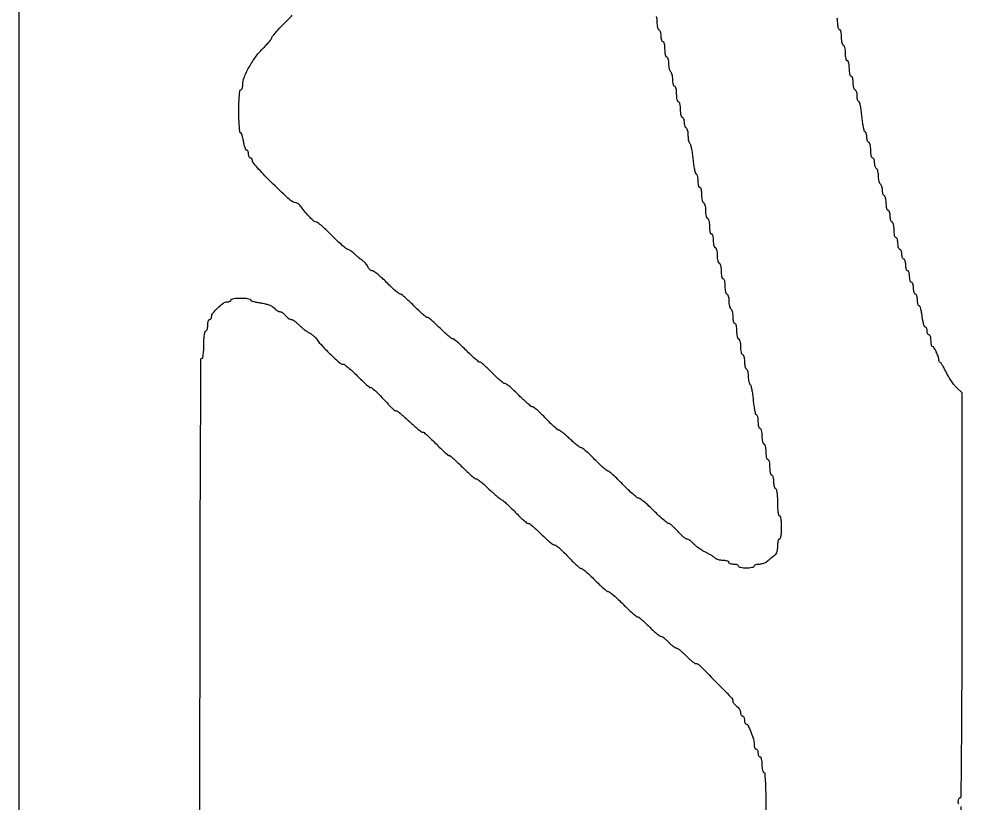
# Model space of a CAD drawing. Extents: x 70 to 555, y 277 to 2159.
# Drawn here: x 69.9 to 555, y 1218.2 to 1621.6 of the extents above; entities that cross this region are included whole.
import ezdxf

# ---------------------------------------------------------------- set-up
doc = ezdxf.new("R2010")
doc.units = 0

msp = doc.modelspace()

# ---------------------------------------------------------------- linework, layer by layer
for points in [[(69.871824, 2096.252673, 0.000001), (69.869436, 1218.5, 0.000001), (69.871824, 340.747327, 0.291392)], [(397.70625, 1622.825, -0.037669), (397.92761, 1621.532944, -0.023598), (398, 1620, 0.023598), (398.07239, 1618.467056, 0.037669), (398.29375, 1617.175, 0.04382), (398.612873, 1616.251055, 0.295869), (399, 1616, -0.254951), (399.384262, 1615.790443, -0.06271), (399.70625, 1615.11875, -0.048861), (399.927234, 1614.149251, -0.031626), (400, 1613, 0.031626), (400.072766, 1611.850749, 0.048861), (400.29375, 1610.88125, 0.06271), (400.615738, 1610.209557, 0.254951), (401, 1610, -0.295869), (401.387127, 1609.748945, -0.04382), (401.70625, 1608.825, -0.037669), (401.92761, 1607.532944, -0.023598), (402, 1606, 0.023598), (402.07239, 1604.467056, 0.037669), (402.29375, 1603.175, 0.04382), (402.612873, 1602.251055, 0.295869), (403, 1602, -0.275259), (403.385522, 1601.770364, -0.053437), (403.70625, 1600.989211, -0.043243), (403.927436, 1599.877484, -0.027497), (404, 1598.559017, 0.026918), (404.073414, 1597.196361, 0.033489), (404.29375, 1595.947275, 0.035556), (404.613307, 1594.95866, 0.159713), (405, 1594.5, -0.159713), (405.386693, 1594.04134, -0.035556), (405.70625, 1593.052725, -0.033489), (405.926586, 1591.803639, -0.026918), (406, 1590.440983, 0.027497), (406.072564, 1589.122516, 0.043243), (406.29375, 1588.010789, 0.053437), (406.614478, 1587.229636, 0.275259), (407, 1587, -0.295869), (407.387127, 1586.748945, -0.04382), (407.70625, 1585.825, -0.037669), (407.92761, 1584.532944, -0.023598), (408, 1583, 0.023598), (408.07239, 1581.467056, 0.037669), (408.29375, 1580.175, 0.04382), (408.612873, 1579.251055, 0.295869), (409, 1579, -0.295869), (409.387127, 1578.748945, -0.04382), (409.70625, 1577.825, -0.037669), (409.92761, 1576.532944, -0.023598), (410, 1575, 0.023598), (410.07239, 1573.467056, 0.037669), (410.29375, 1572.175, 0.04382), (410.612873, 1571.251055, 0.295869), (411, 1571, -0.222681), (411.382793, 1570.820624, -0.076538), (411.70625, 1570.282961, -0.058208), (411.92683, 1569.49372, -0.039081), (412, 1568.559017, 0.037634), (412.073842, 1567.57934, 0.041396), (412.29375, 1566.653525, 0.045439), (412.615492, 1565.906663, 0.130646), (413, 1565.5, -0.158284), (413.38656, 1565.044084, -0.036095), (413.70625, 1564.070061, -0.033884), (413.926564, 1562.840047, -0.02738), (414, 1561.5, 0.025097), (414.067117, 1560.16371, 0.031878), (414.268871, 1558.945315, 0.033322), (414.560844, 1557.982566, 0.165524), (414.915305, 1557.552344, -0.196323), (415.306774, 1557.014879, -0.01093), (415.768006, 1554.951661, -0.015526), (416.197288, 1552.405427, -0.010635), (416.532793, 1549.493327, 0.010951), (416.86559, 1546.620657, 0.017795), (417.287947, 1544.201165, 0.012007), (417.740026, 1542.291248, 0.34095), (418.117488, 1542, -0.294753), (418.459047, 1541.779491, -0.044343), (418.740762, 1540.971875, -0.037969), (418.936108, 1539.841314, -0.023804), (419, 1538.5, 0.027026), (419.072542, 1537.158889, 0.042582), (419.29375, 1536.028125, 0.052312), (419.614308, 1535.232098, 0.277684), (420, 1535, -0.295869), (420.387127, 1534.748945, -0.04382), (420.70625, 1533.825, -0.037669), (420.92761, 1532.532944, -0.023598), (421, 1531, 0.023598), (421.07239, 1529.467056, 0.037669), (421.29375, 1528.175, 0.04382), (421.612873, 1527.251055, 0.295869), (422, 1527, -0.295869), (422.387127, 1526.748945, -0.04382), (422.70625, 1525.825, -0.037669), (422.92761, 1524.532944, -0.023598), (423, 1523, 0.023598), (423.07239, 1521.467056, 0.037669), (423.29375, 1520.175, 0.04382), (423.612873, 1519.251055, 0.295869), (424, 1519, -0.295869), (424.387127, 1518.748945, -0.04382), (424.70625, 1517.825, -0.037669), (424.92761, 1516.532944, -0.023598), (425, 1515, 0.023598), (425.07239, 1513.467056, 0.037669), (425.29375, 1512.175, 0.04382), (425.612873, 1511.251055, 0.295869), (426, 1511, -0.277684), (426.385692, 1510.767902, -0.052312), (426.70625, 1509.971875, -0.042582), (426.927458, 1508.841111, -0.027026), (427, 1507.5, 0.027026), (427.072542, 1506.158889, 0.042582), (427.29375, 1505.028125, 0.052312), (427.614308, 1504.232098, 0.277684), (428, 1504, -0.295869), (428.387127, 1503.748945, -0.04382), (428.70625, 1502.825, -0.037669), (428.92761, 1501.532944, -0.023598), (429, 1500, 0.023598), (429.07239, 1498.467056, 0.037669), (429.29375, 1497.175, 0.04382), (429.612873, 1496.251055, 0.295869), (430, 1496, -0.295869), (430.387127, 1495.748945, -0.04382), (430.70625, 1494.825, -0.037669), (430.92761, 1493.532944, -0.023598), (431, 1492, 0.023598), (431.07239, 1490.467056, 0.037669), (431.29375, 1489.175, 0.04382), (431.612873, 1488.251055, 0.295869), (432, 1488, -0.295869), (432.387127, 1487.748945, -0.04382), (432.70625, 1486.825, -0.037669), (432.92761, 1485.532944, -0.023598), (433, 1484, 0.023598), (433.07239, 1482.467056, 0.037669), (433.29375, 1481.175, 0.04382), (433.612873, 1480.251055, 0.295869), (434, 1480, -0.275259), (434.385522, 1479.770364, -0.053437), (434.70625, 1478.989211, -0.043243), (434.927436, 1477.877484, -0.027497), (435, 1476.559017, 0.026918), (435.073414, 1475.196361, 0.033489), (435.29375, 1473.947275, 0.035556), (435.613307, 1472.95866, 0.159713), (436, 1472.5, -0.159713), (436.386693, 1472.04134, -0.035556), (436.70625, 1471.052725, -0.033489), (436.926586, 1469.803639, -0.026918), (437, 1468.440983, 0.027497), (437.072564, 1467.122516, 0.043243), (437.29375, 1466.010789, 0.053437), (437.614478, 1465.229636, 0.275259), (438, 1465, -0.295869), (438.387127, 1464.748945, -0.04382), (438.70625, 1463.825, -0.037669), (438.92761, 1462.532944, -0.023598), (439, 1461, 0.023598), (439.07239, 1459.467056, 0.037669), (439.29375, 1458.175, 0.04382), (439.612873, 1457.251055, 0.295869), (440, 1457, -0.295869), (440.387127, 1456.748945, -0.04382), (440.70625, 1455.825, -0.037669), (440.92761, 1454.532944, -0.023598), (441, 1453, 0.023598), (441.07239, 1451.467056, 0.037669), (441.29375, 1450.175, 0.04382), (441.612873, 1449.251055, 0.295869), (442, 1449, -0.275259), (442.385522, 1448.770364, -0.053437), (442.70625, 1447.989211, -0.043243), (442.927436, 1446.877484, -0.027497), (443, 1445.559017, 0.026918), (443.073414, 1444.196361, 0.033489), (443.29375, 1442.947275, 0.035556), (443.613307, 1441.95866, 0.159713), (444, 1441.5, -0.158284), (444.38656, 1441.044084, -0.036095), (444.70625, 1440.070061, -0.033884), (444.926564, 1438.840047, -0.02738), (445, 1437.5, 0.025097), (445.067117, 1436.16371, 0.031878), (445.268871, 1434.945315, 0.033322), (445.560844, 1433.982566, 0.165524), (445.915305, 1433.552344, -0.196323), (446.306774, 1433.014879, -0.01093), (446.768006, 1430.951661, -0.015526), (447.197288, 1428.405427, -0.010635), (447.532793, 1425.493327, 0.010951), (447.86559, 1422.620657, 0.017795), (448.287947, 1420.201165, 0.012007), (448.740026, 1418.291248, 0.34095), (449.117488, 1418, -0.294753), (449.459047, 1417.779491, -0.044343), (449.740762, 1416.971875, -0.037969), (449.936108, 1415.841314, -0.023804), (450, 1414.5, 0.027026), (450.072542, 1413.158889, 0.042582), (450.29375, 1412.028125, 0.052312), (450.614308, 1411.232098, 0.277684), (451, 1411, -0.295869), (451.387127, 1410.748945, -0.04382), (451.70625, 1409.825, -0.037669), (451.92761, 1408.532944, -0.023598), (452, 1407, 0.023598), (452.07239, 1405.467056, 0.037669), (452.29375, 1404.175, 0.04382), (452.612873, 1403.251055, 0.295869), (453, 1403, -0.295869), (453.387127, 1402.748945, -0.04382), (453.70625, 1401.825, -0.037669), (453.92761, 1400.532944, -0.023598), (454, 1399, 0.023598), (454.07239, 1397.467056, 0.037669), (454.29375, 1396.175, 0.04382), (454.612873, 1395.251055, 0.295869), (455, 1395, -0.295869), (455.387127, 1394.748945, -0.04382), (455.70625, 1393.825, -0.037669), (455.92761, 1392.532944, -0.023598), (456, 1391, 0.023598), (456.07239, 1389.467056, 0.037669), (456.29375, 1388.175, 0.04382), (456.612873, 1387.251055, 0.295869), (457, 1387, -0.277684), (457.385692, 1386.767902, -0.052312), (457.70625, 1385.971875, -0.042582), (457.927458, 1384.841111, -0.027026), (458, 1383.5, 0.027026), (458.072542, 1382.158889, 0.042582), (458.29375, 1381.028125, 0.052312), (458.614308, 1380.232098, 0.277684), (459, 1380, -0.350432), (459.405433, 1379.676067, -0.020168), (459.714286, 1378, -0.022889), (459.930567, 1375.756986, -0.01259), (460, 1373, 0.01259), (460.069433, 1370.243014, 0.022889), (460.285714, 1368, 0.020168), (460.594567, 1366.323933, 0.350432), (461, 1366, -0.339565), (461.395008, 1365.696775, -0.024068), (461.708333, 1364.25, -0.025878), (461.928566, 1362.316313, -0.015416), (462, 1360, -0.015416), (461.928566, 1357.683687, -0.025878), (461.708333, 1355.75, -0.024068), (461.395008, 1354.303225, -0.339565), (461, 1354, 0.28833), (460.613502, 1353.756913, 0.047349), (460.29375, 1352.889848, 0.039698), (460.07245, 1351.669009, 0.024997), (460, 1350.220759, -0.032131), (459.881662, 1348.381151, -0.064018), (459.512301, 1346.971944, -0.076623), (458.856381, 1345.870593, -0.068793), (457.877471, 1344.970759, 0.009243), (456.969237, 1344.316244, 0.006966), (455.994784, 1343.564848, 0.007048), (455.098369, 1342.832666, 0.016123), (454.448899, 1342.25, -0.076216), (453.764604, 1341.770368, -0.036853), (452.77115, 1341.367188, -0.035455), (451.651781, 1341.092103, -0.042549), (450.571429, 1341, 0.037042), (449.586657, 1340.926944, 0.055756), (448.755357, 1340.70625, 0.073141), (448.186926, 1340.383113, 0.230944), (448, 1340, -0.295869), (447.748945, 1339.612873, -0.04382), (446.825, 1339.29375, -0.037669), (445.532944, 1339.07239, -0.023598), (444, 1339, -0.023598), (442.467056, 1339.07239, -0.037669), (441.175, 1339.29375, -0.04382), (440.251055, 1339.612873, -0.295869), (440, 1340, 0.226478), (439.817169, 1340.382936, 0.074992), (439.265625, 1340.70625, 0.057076), (438.457356, 1340.926884, 0.038131), (437.5, 1341, -0.038131), (436.542644, 1341.073116, -0.057076), (435.734375, 1341.29375, -0.074992), (435.182831, 1341.617064, -0.226478), (435, 1342, 0.251265), (434.793991, 1342.384063, 0.064357), (434.139732, 1342.70625, 0.049899), (433.193269, 1342.927193, 0.032416), (432.071429, 1343, -0.03893), (430.853249, 1343.094991, -0.034666), (429.614955, 1343.378332, -0.036341), (428.535095, 1343.793322, -0.083447), (427.821429, 1344.28794, 0.043689), (427.081195, 1344.892984, 0.013105), (425.855639, 1345.68149, 0.013029), (424.427625, 1346.49807, 0.013776), (422.985, 1347.223343, -0.027279), (421.463463, 1348.040462, -0.017671), (419.794796, 1349.140213, -0.017773), (418.236383, 1350.333799, -0.031877), (417.060686, 1351.435402, 0.022908), (416.049853, 1352.417143, 0.026984), (415.005057, 1353.246649, 0.027457), (414.063151, 1353.840043, 0.127505), (413.44609, 1354, -0.158423), (412.787317, 1354.214103, -0.018861), (411.564902, 1355.175, -0.021004), (410.165399, 1356.46811, -0.015795), (408.73457, 1358, 0.014857), (407.309028, 1359.531983, 0.020024), (405.925563, 1360.825, 0.017484), (404.72133, 1361.792084, 0.161802), (404.095647, 1362, -0.170584), (403.401766, 1362.243825, -0.007398), (401.386314, 1363.909375, -0.011876), (399.035695, 1366.009488, -0.008119), (396.462963, 1368.5, 0.009432), (393.876957, 1370.99024, 0.013508), (391.485346, 1373.090625, 0.00933), (389.436081, 1374.730845, 0.165569), (388.645543, 1375, -0.171445), (387.853157, 1375.279929, -0.008753), (385.729974, 1377.05625, -0.01313), (383.255085, 1379.318066, -0.009072), (380.570194, 1382, 0.006634), (377.910813, 1384.682483, 0.009974), (375.514961, 1386.94375, 0.005276), (373.451812, 1388.775317, 0.180796), (372.850752, 1389, -0.174931), (372.258013, 1389.213923, -0.006644), (370.44172, 1390.7625, -0.011246), (368.326363, 1392.700942, -0.00761), (366, 1395, 0.008377), (363.666637, 1397.298909, 0.012231), (361.529606, 1399.2375, 0.007749), (359.696609, 1400.771379, 0.17199), (359.051633, 1401, -0.155164), (358.422553, 1401.200037, -0.010763), (356.909413, 1402.320233, -0.014487), (355.141509, 1403.77273, -0.010353), (353.246253, 1405.494411, 0.009001), (351.360622, 1407.216677, 0.012862), (349.622325, 1408.670231, 0.008775), (348.135416, 1409.807996, 0.158703), (347.574428, 1409.994411, -0.177454), (347.004953, 1410.207003, -0.006446), (345.238426, 1411.760858, -0.011102), (343.183449, 1413.700492, -0.007484), (340.92182, 1416, 0.009362), (338.643877, 1418.298763, 0.013508), (336.538474, 1420.2375, 0.009172), (334.731588, 1421.755874, 0.171788), (334.042012, 1422, -0.169173), (333.347995, 1422.241736, -0.008832), (331.497903, 1423.7625, -0.01315), (329.340091, 1425.70123, -0.009112), (327, 1428, 0.009864), (324.652998, 1430.298631, 0.014067), (322.473894, 1432.2375, 0.009957), (320.605263, 1433.745751, 0.1663), (319.861977, 1434, -0.164087), (319.13058, 1434.246666, -0.011497), (317.415168, 1435.615625, -0.015315), (315.417632, 1437.393073, -0.010893), (313.286024, 1439.5, 0.009041), (311.169835, 1441.607235, 0.013085), (309.219736, 1443.384375, 0.00871), (307.546944, 1444.780353, 0.171147), (306.924047, 1445, -0.172722), (306.291976, 1445.22506, -0.007471), (304.46325, 1446.7625, -0.011988), (302.331618, 1448.701054, -0.008186), (300, 1451, 0.008518), (297.665345, 1453.298882, 0.012409), (295.52432, 1455.2375, 0.007955), (293.688118, 1456.768786, 0.171448), (293.033641, 1457, -0.166772), (292.384134, 1457.222837, -0.008861), (290.6573, 1458.615625, -0.013123), (288.641974, 1460.392819, -0.009116), (286.456522, 1462.5, 0.008751), (284.274195, 1464.607244, 0.012671), (282.268515, 1466.384375, 0.008321), (280.549744, 1467.78303, 0.168166), (279.922881, 1468, -0.172757), (279.29143, 1468.224887, -0.007458), (277.462908, 1469.7625, -0.011976), (275.331534, 1471.701052, -0.008177), (273, 1474, 0.008782), (270.662929, 1476.298832, 0.012741), (268.514438, 1478.2375, 0.008343), (266.672141, 1479.764032, 0.170435), (266, 1480, -0.170435), (265.327859, 1480.235968, -0.008343), (263.485562, 1481.7625, -0.012741), (261.337071, 1483.701168, -0.008782), (259, 1486, 0.011733), (256.635727, 1488.298299, 0.016246), (254.403626, 1490.2375, 0.012773), (252.484846, 1491.718273, 0.159255), (251.622768, 1492, -0.107506), (251.011784, 1492.132904, -0.071439), (250.406223, 1492.521917, -0.066923), (249.897755, 1493.097576, -0.070748), (249.570861, 1493.776738, 0.065421), (249.202549, 1494.563184, 0.031399), (248.543551, 1495.464329, 0.030473), (247.726682, 1496.332223, 0.038052), (246.865518, 1497.026738, -0.01559), (245.879845, 1497.751145, -0.007715), (244.672635, 1498.728167, -0.007649), (243.450596, 1499.780939, -0.011099), (242.407499, 1500.75, 0.021619), (241.440357, 1501.611318, 0.025293), (240.450125, 1502.339062, 0.025466), (239.564306, 1502.860804, 0.120926), (238.997181, 1503, -0.175175), (238.320139, 1503.244712, -0.006335), (236.196846, 1505.05625, -0.010949), (233.724603, 1507.317721, -0.007386), (231, 1510, 0.007744), (228.271577, 1512.682197, 0.011414), (225.787486, 1514.94375, 0.006842), (223.655436, 1516.746959, 0.173806), (222.949483, 1517, -0.180395), (221.788847, 1517.432831, -0.017389), (219.546064, 1519.516664, -0.02194), (217.15387, 1522.118356, -0.022749), (215.029241, 1524.889463, 0.038448), (214.36885, 1525.697025, 0.040326), (213.602342, 1526.38003, 0.04377), (212.847294, 1526.853155, 0.118621), (212.237034, 1527, -0.133807), (210.814168, 1527.387722, -0.043329), (209.020587, 1528.664584, -0.016494), (206.077128, 1531.342854, -0.001487), (198.95412, 1538.308367, -0.007628), (195.523123, 1541.788092, -0.011268), (192.630273, 1544.952756, -0.006674), (190.320026, 1547.669706, -0.174573), (190, 1548.558367, 0.067607), (189.925148, 1549.109418, 0.084309), (189.70625, 1549.57652, 0.099643), (189.381341, 1549.888881, 0.142727), (189, 1550, -0.191087), (188.618118, 1550.151477, -0.088204), (188.29375, 1550.5875, -0.068025), (188.073693, 1551.234582, -0.048028), (188, 1552, 0.044979), (187.930992, 1552.765565, 0.064852), (187.724249, 1553.4125, 0.08479), (187.419978, 1553.849692, 0.201047), (187.061273, 1554, -0.284384), (186.657656, 1554.249764, -0.029567), (186.200069, 1555.321875, -0.029702), (185.774338, 1556.775549, -0.019168), (185.447729, 1558.5, 0.018095), (185.124936, 1560.224536, 0.028191), (184.710743, 1561.678125, 0.027144), (184.269148, 1562.757855, 0.2898), (183.886456, 1563, -0.38376), (183.53121, 1563.319749, -0.006168), (183.260397, 1566.23125, -0.012547), (183.06375, 1569.782297, -0.007557), (183, 1574, -0.007181), (183.064968, 1578.523566, -0.015486), (183.272727, 1582, -0.010792), (183.56833, 1584.622551, -0.375539), (184, 1585, 0.235717), (184.383315, 1585.191339, 0.071129), (184.70625, 1585.778534, 0.054359), (184.927007, 1586.635274, 0.035909), (185, 1587.650328, -0.095152), (185.730086, 1591.45202, -0.031133), (188.180216, 1596.633408, -0.031042), (191.530162, 1601.905856, -0.041834), (195.220978, 1606.185076, 0.010806), (197.051712, 1608.0591, 0.015186), (198.596162, 1609.813877, 0.011375), (199.786042, 1611.320047, 0.162885), (200, 1611.9594, -0.183215), (200.267164, 1612.664028, -0.0031), (203.084375, 1615.805589, -0.00749), (206.475693, 1619.429897, -0.004857), (210.5, 1623.523228, 0.004656)], [(553.29375, 1217.5875, -0.068025), (553.073693, 1218.234582, -0.048028), (553, 1219, -0.048028), (553.073693, 1219.765418, -0.068025), (553.29375, 1220.4125, -0.088204), (553.618118, 1220.848523, -0.191087), (554, 1221, 0.411195), (554.490709, 1221.485673, 0.000177), (554.747598, 1247.274698, 0.001769), (554.942156, 1279.341722, 0.000632), (555, 1325.09879), (555, 1429.19758), (552.239849, 1431.84879, -0.035569), (551.00572, 1433.215626, -0.015484), (549.559099, 1435.189957, -0.015232), (548.145165, 1437.391429, -0.019612), (546.989849, 1439.5, 0.008699), (545.981449, 1441.439701, 0.01227), (545.011081, 1443.129167, 0.008507), (544.150655, 1444.492739, 0.144149), (543.75, 1444.833333, -0.114869), (543.462865, 1445.05024, -0.061227), (543.220312, 1445.426332, -0.056045), (543.055782, 1445.89364, -0.056699), (543, 1446.383969, 0.088703), (542.709804, 1448.00686, 0.025803), (541.703937, 1450.350068, 0.019356), (540.513129, 1452.551853, 0.262252), (539.75, 1452.992198, -0.293605), (539.459613, 1453.183099, -0.043455), (539.220312, 1453.878958, -0.037521), (539.054307, 1454.84975, -0.023593), (539, 1456, 0.031626), (538.927234, 1457.149251, 0.048861), (538.70625, 1458.11875, 0.06271), (538.384262, 1458.790443, 0.254951), (538, 1459, -0.191087), (537.618118, 1459.151477, -0.088204), (537.29375, 1459.5875, -0.068025), (537.073693, 1460.234582, -0.048028), (537, 1461, 0.044448), (536.931807, 1461.76559, 0.064282), (536.727387, 1462.4125, 0.084139), (536.426623, 1462.849929, 0.20286), (536.071956, 1463, -0.308806), (535.673714, 1463.271886, -0.021775), (535.214666, 1464.615625, -0.024745), (534.787187, 1466.391932, -0.015598), (534.456733, 1468.5, 0.014868), (534.129423, 1470.60813, 0.02366), (533.711509, 1472.384375, 0.020137), (533.265553, 1473.736166, 0.312591), (532.884777, 1474, -0.273141), (532.543804, 1474.201284, -0.054416), (532.259903, 1474.88125, -0.043821), (532.06422, 1475.850526, -0.027913), (532, 1477, 0.031626), (531.927234, 1478.149251, 0.048861), (531.70625, 1479.11875, 0.06271), (531.384262, 1479.790443, 0.254951), (531, 1480, -0.254951), (530.615738, 1480.209557, -0.06271), (530.29375, 1480.88125, -0.048861), (530.072766, 1481.850749, -0.031626), (530, 1483, 0.031626), (529.927234, 1484.149251, 0.048861), (529.70625, 1485.11875, 0.06271), (529.384262, 1485.790443, 0.254951), (529, 1486, -0.254951), (528.615738, 1486.209557, -0.06271), (528.29375, 1486.88125, -0.048861), (528.072766, 1487.850749, -0.031626), (528, 1489, 0.031626), (527.927234, 1490.149251, 0.048861), (527.70625, 1491.11875, 0.06271), (527.384262, 1491.790443, 0.254951), (527, 1492, -0.254951), (526.615738, 1492.209557, -0.06271), (526.29375, 1492.88125, -0.048861), (526.072766, 1493.850749, -0.031626), (526, 1495, 0.031626), (525.927234, 1496.149251, 0.048861), (525.70625, 1497.11875, 0.06271), (525.384262, 1497.790443, 0.254951), (525, 1498, -0.226478), (524.617064, 1498.182831, -0.074992), (524.29375, 1498.734375, -0.057076), (524.073116, 1499.542644, -0.038131), (524, 1500.5, 0.038131), (523.926884, 1501.457356, 0.057076), (523.70625, 1502.265625, 0.074992), (523.382936, 1502.817169, 0.226478), (523, 1503, -0.254951), (522.615738, 1503.209557, -0.06271), (522.29375, 1503.88125, -0.048861), (522.072766, 1504.850749, -0.031626), (522, 1506, 0.031626), (521.927234, 1507.149251, 0.048861), (521.70625, 1508.11875, 0.06271), (521.384262, 1508.790443, 0.254951), (521, 1509, -0.295869), (520.612873, 1509.251055, -0.04382), (520.29375, 1510.175, -0.037669), (520.07239, 1511.467056, -0.023598), (520, 1513, 0.023598), (519.92761, 1514.532944, 0.037669), (519.70625, 1515.825, 0.04382), (519.387127, 1516.748945, 0.295869), (519, 1517, -0.254951), (518.615738, 1517.209557, -0.06271), (518.29375, 1517.88125, -0.048861), (518.072766, 1518.850749, -0.031626), (518, 1520, 0.031626), (517.927234, 1521.149251, 0.048861), (517.70625, 1522.11875, 0.06271), (517.384262, 1522.790443, 0.254951), (517, 1523, -0.275259), (516.614478, 1523.229636, -0.053437), (516.29375, 1524.010789, -0.043243), (516.072564, 1525.122516, -0.027497), (516, 1526.440983, 0.026918), (515.926586, 1527.803639, 0.033489), (515.70625, 1529.052725, 0.035556), (515.386693, 1530.04134, 0.159713), (515, 1530.5, -0.128561), (514.615613, 1530.903211, -0.04604), (514.29375, 1531.636189, -0.041947), (514.073871, 1532.542916, -0.038534), (514, 1533.5, 0.038534), (513.926129, 1534.457084, 0.041947), (513.70625, 1535.363811, 0.04604), (513.384387, 1536.096789, 0.128561), (513, 1536.5, -0.158284), (512.61344, 1536.955916, -0.036095), (512.29375, 1537.929939, -0.033884), (512.073436, 1539.159953, -0.02738), (512, 1540.5, 0.02738), (511.926564, 1541.840047, 0.033884), (511.70625, 1543.070061, 0.036095), (511.38656, 1544.044084, 0.158284), (511, 1544.5, -0.130646), (510.615492, 1544.906663, -0.045439), (510.29375, 1545.653525, -0.041396), (510.073842, 1546.57934, -0.037634), (510, 1547.559017, 0.039081), (509.92683, 1548.49372, 0.058208), (509.70625, 1549.282961, 0.076538), (509.382793, 1549.820624, 0.222681), (509, 1550, -0.295869), (508.612873, 1550.251055, -0.04382), (508.29375, 1551.175, -0.037669), (508.07239, 1552.467056, -0.023598), (508, 1554, 0.023598), (507.92761, 1555.532944, 0.037669), (507.70625, 1556.825, 0.04382), (507.387127, 1557.748945, 0.295869), (507, 1558, -0.222681), (506.617207, 1558.179376, -0.076538), (506.29375, 1558.717039, -0.058208), (506.07317, 1559.50628, -0.039081), (506, 1560.440983, 0.034538), (505.93251, 1561.41684, 0.039373), (505.731129, 1562.331099, 0.04312), (505.43707, 1563.063713, 0.138204), (505.084695, 1563.447656, -0.196323), (504.693226, 1563.985121, -0.01093), (504.231994, 1566.048339, -0.015526), (503.802712, 1568.594573, -0.010635), (503.467207, 1571.506673, 0.010951), (503.13441, 1574.379343, 0.017795), (502.712053, 1576.798835, 0.012007), (502.259974, 1578.708752, 0.34095), (501.882512, 1579, -0.273511), (501.542391, 1579.201098, -0.054246), (501.259238, 1579.88125, -0.04372), (501.064052, 1580.850522, -0.02784), (501, 1582, 0.031626), (500.927234, 1583.149251, 0.048861), (500.70625, 1584.11875, 0.06271), (500.384262, 1584.790443, 0.254951), (500, 1585, -0.277684), (499.614308, 1585.232098, -0.052312), (499.29375, 1586.028125, -0.042582), (499.072542, 1587.158889, -0.027026), (499, 1588.5, 0.027026), (498.927458, 1589.841111, 0.042582), (498.70625, 1590.971875, 0.052312), (498.385692, 1591.767902, 0.277684), (498, 1592, -0.295869), (497.612873, 1592.251055, -0.04382), (497.29375, 1593.175, -0.037669), (497.07239, 1594.467056, -0.023598), (497, 1596, 0.023598), (496.92761, 1597.532944, 0.037669), (496.70625, 1598.825, 0.04382), (496.387127, 1599.748945, 0.295869), (496, 1600, -0.295869), (495.612873, 1600.251055, -0.04382), (495.29375, 1601.175, -0.037669), (495.07239, 1602.467056, -0.023598), (495, 1604, 0.023598), (494.92761, 1605.532944, 0.037669), (494.70625, 1606.825, 0.04382), (494.387127, 1607.748945, 0.295869), (494, 1608, -0.295869), (493.612873, 1608.251055, -0.04382), (493.29375, 1609.175, -0.037669), (493.07239, 1610.467056, -0.023598), (493, 1612, 0.023598), (492.92761, 1613.532944, 0.037669), (492.70625, 1614.825, 0.04382), (492.387127, 1615.748945, 0.295869), (492, 1616, -0.277684), (491.614308, 1616.232098, -0.052312), (491.29375, 1617.028125, -0.042582), (491.072542, 1618.158889, -0.027026), (491, 1619.5, 0.027026), (490.927458, 1620.841111, 0.042582), (490.70625, 1621.971875, 0.052312)], [(163.057384, 1117.633767, -0.000284), (163, 1218.5, -0.000284), (163.057384, 1319.366233, -0.00081), (163.251094, 1389.625, -0.000038), (163.50431, 1446.506549, -0.412888), (164, 1447, 0.350432), (164.405433, 1447.323933, 0.020168), (164.714286, 1449, 0.022889), (164.930567, 1451.243014, 0.01259), (165, 1454, -0.01259), (165.069433, 1456.756986, -0.022889), (165.285714, 1459, -0.020168), (165.594567, 1460.676067, -0.350432), (166, 1461, 0.254951), (166.384262, 1461.209557, 0.06271), (166.70625, 1461.88125, 0.048861), (166.927234, 1462.850749, 0.031626), (167, 1464, -0.031626), (167.072766, 1465.149251, -0.048861), (167.29375, 1466.11875, -0.06271), (167.615738, 1466.790443, -0.254951), (168, 1467, 0.134136), (168.381343, 1467.104178, 0.100457), (168.70625, 1467.397058, 0.087253), (168.924885, 1467.83516, 0.072331), (169, 1468.351686, -0.17124), (169.666498, 1470.24071, -0.032519), (172.174298, 1472.968542, -0.03295), (175.025459, 1475.353071, -0.158977), (177.008698, 1476, 0.048246), (177.770777, 1476.073706, 0.068245), (178.415055, 1476.29375, 0.088427), (178.849111, 1476.618132, 0.190405), (179, 1477, -0.322437), (179.280551, 1477.389817, -0.031449), (180.46875, 1477.70625, -0.03053), (182.083446, 1477.927795, -0.01883), (184, 1478, -0.017049), (185.916676, 1477.934625, -0.027781), (187.53125, 1477.733815, -0.026839), (188.734998, 1477.448215, -0.332549), (189, 1477.093838, 0.303954), (189.262248, 1476.7023, 0.022388), (190.540156, 1476.242035, 0.025148), (192.233551, 1475.808462, 0.015924), (194.243086, 1475.466567, -0.024338), (196.494213, 1475.04449, -0.031794), (198.496346, 1474.43047, -0.035869), (200.103119, 1473.688018, -0.088174), (201.110381, 1472.872729, 0.038677), (201.836153, 1472.15614, 0.037274), (202.672238, 1471.550114, 0.039663), (203.490424, 1471.130994, 0.09885), (204.146536, 1471, -0.108353), (204.790435, 1470.858806, -0.044932), (205.567169, 1470.4125, -0.041686), (206.344051, 1469.765207, -0.042098), (207, 1469, 0.041141), (207.653428, 1468.234779, 0.041233), (208.422869, 1467.5875, 0.044503), (209.188882, 1467.14072, 0.11021), (209.819549, 1467, -0.122213), (210.520417, 1466.826093, -0.028122), (211.571577, 1466.192178, -0.027432), (212.732654, 1465.302638, -0.023779), (213.84879, 1464.249966, 0.020555), (215.053012, 1463.099466, 0.014899), (216.481693, 1461.916268, 0.015095), (217.908051, 1460.872568, 0.031537), (219.088887, 1460.167212, -0.034033), (220.183346, 1459.506023, -0.023329), (221.331803, 1458.618125, -0.023582), (222.362394, 1457.654286, -0.043328), (223.088887, 1456.765205, 0.03925), (225.809216, 1453.380196, 0.013471), (230.245684, 1448.91665, 0.007211), (234.900272, 1444.60577, 0.185241), (236.47925, 1444, -0.160251), (237.317035, 1443.724411, -0.01206), (239.234016, 1442.2375, -0.015688), (241.466422, 1440.298372, -0.011256), (243.840987, 1438, 0.006811), (246.174626, 1435.700713, 0.010186), (248.280741, 1433.76217, 0.005547), (250.091996, 1432.19737, 0.176844), (250.633476, 1431.998877, -0.178703), (251.589573, 1431.64448, -0.011945), (253.797802, 1429.658211, -0.014455), (256.552651, 1426.903759, -0.007102), (259.904707, 1423.25, 0.017059), (261.092983, 1422.005453, 0.022197), (262.267078, 1420.954688, 0.020616), (263.297316, 1420.180545, 0.15195), (263.877693, 1420, -0.162366), (264.533371, 1419.781315, -0.008257), (266.331971, 1418.384375, -0.012484), (268.434045, 1416.607198, -0.008665), (270.722722, 1414.5, 0.008875), (273.013288, 1412.39284, 0.012742), (275.12119, 1410.615625, 0.008565), (276.924611, 1409.222112, 0.161571), (277.594019, 1409, -0.173442), (278.256959, 1408.762904, -0.008564), (280.053122, 1407.2375, -0.013004), (282.145867, 1405.298839, -0.008955), (284.41859, 1403, 0.00801), (286.682916, 1400.700983, 0.011803), (288.749698, 1398.7625, 0.00718), (290.52496, 1397.219825, 0.17708), (291.12619, 1397, -0.174236), (291.731376, 1396.782507, -0.006902), (293.551507, 1395.2375, -0.011481), (295.671985, 1393.299023, -0.007791), (298, 1391, 0.009007), (300.339129, 1388.70121, 0.01302), (302.493974, 1386.7625, 0.008676), (304.341564, 1385.23992, 0.169575), (305.028638, 1385, -0.15914), (305.712363, 1384.77673, -0.009705), (307.444884, 1383.457813, -0.013683), (309.469566, 1381.761255, -0.009649), (311.654151, 1379.75, 0.006545), (313.841504, 1377.710965, 0.008842), (315.875305, 1375.928813, 0.006375), (317.614053, 1374.496351, 0.090299), (318.320133, 1374.114045, -0.10021), (319.02487, 1373.714368, -0.006313), (320.813868, 1372.118901, -0.009093), (322.901415, 1370.1384, -0.00662), (325.152608, 1367.864045, 0.009212), (327.399598, 1365.617357, 0.013306), (329.473508, 1363.722563, 0.00896), (331.252754, 1362.236755, 0.171103), (331.924348, 1362, -0.165429), (332.595519, 1361.77169, -0.009385), (334.330359, 1360.384375, -0.013553), (336.355003, 1358.60712, -0.009469), (338.543478, 1356.5, 0.011281), (340.74757, 1354.393181, 0.015684), (342.820188, 1352.615625, 0.012104), (344.599351, 1351.253701, 0.158593), (345.379084, 1351, -0.168989), (346.155282, 1350.729951, -0.011882), (347.951139, 1349.2375, -0.015748), (350.038181, 1347.298489, -0.011167), (352.259483, 1345, 0.009655), (354.467634, 1342.701245, 0.013928), (356.514258, 1340.7625, 0.009577), (358.272821, 1339.246902, 0.174791), (358.957518, 1339, -0.169159), (359.651779, 1338.7582, -0.008837), (361.501959, 1337.2375, -0.013155), (363.659875, 1335.298769, -0.009115), (366, 1333, 0.008908), (368.33822, 1330.701192, 0.012897), (370.490261, 1328.7625, 0.008529), (372.335503, 1327.238186, 0.169955), (373.015997, 1327, -0.171226), (373.70594, 1326.756592, -0.007388), (375.711768, 1325.090625, -0.01188), (378.050761, 1322.99052, -0.008116), (380.610838, 1320.5, 0.007391), (383.163657, 1318.009326, 0.010945), (385.480153, 1315.909375, 0.006355), (387.469041, 1314.228002, 0.173999), (388.104386, 1314, -0.167544), (388.71498, 1313.789488, -0.009844), (390.259226, 1312.53125, -0.013999), (392.059645, 1310.915545, -0.009795), (394, 1309, 0.011102), (395.950328, 1307.08465, 0.015545), (397.781386, 1305.46875, 0.011817), (399.354028, 1304.227067, 0.162586), (400.033866, 1304, -0.139651), (400.65042, 1303.82437, -0.023148), (401.67895, 1303.11875, -0.023863), (402.841744, 1302.148639, -0.019106), (404, 1301, 0.019322), (405.159244, 1299.851375, 0.024055), (406.325009, 1298.88125, 0.023416), (407.357236, 1298.176379, 0.138962), (407.97961, 1298, -0.15296), (408.639114, 1297.793412, -0.016407), (409.939941, 1296.825, -0.018977), (411.442162, 1295.531954, -0.014184), (413, 1294, 0.012548), (414.547855, 1292.46787, 0.017218), (416.01966, 1291.175, 0.013991), (417.288035, 1290.193948, 0.158912), (417.882863, 1290, -0.196848), (419.664745, 1289.270202, -0.002793), (428.016211, 1280.958082, -0.00281), (436.270856, 1272.556121, -0.195156), (437, 1270.759165, 0.113654), (437.139795, 1270.152109, 0.043662), (437.5875, 1269.405131, 0.040379), (438.234752, 1268.648938, 0.039428), (439, 1268, -0.052224), (439.765149, 1267.316802, -0.045499), (440.4125, 1266.459276, -0.047927), (440.855253, 1265.565449, -0.091287), (441, 1264.779241, 0.054248), (441.074067, 1264.098578, 0.073949), (441.29375, 1263.522652, 0.093597), (441.618433, 1263.136147, 0.173062), (442, 1263, -0.191087), (442.381882, 1262.848523, -0.088204), (442.70625, 1262.4125, -0.068025), (442.926307, 1261.765418, -0.048028), (443, 1261, 0.036372), (443.055794, 1260.234036, 0.054933), (443.224454, 1259.5875, 0.071963), (443.471274, 1259.144808, 0.233749), (443.7641, 1259, -0.289336), (444.748234, 1258.378477, -0.015249), (446.312804, 1254.815027, -0.02293), (447.618277, 1251.093421, -0.073009), (448, 1248.49314, 0.038239), (448.073122, 1247.538417, 0.057206), (448.29375, 1246.73236, 0.075171), (448.617081, 1246.182433, 0.226042), (449, 1246, -0.191087), (449.381882, 1245.848523, -0.088204), (449.70625, 1245.4125, -0.068025), (449.926307, 1244.765418, -0.048028), (450, 1244, 0.048028), (450.073693, 1243.234582, 0.068025), (450.29375, 1242.5875, 0.088204), (450.618118, 1242.151477, 0.191087), (451, 1242, -0.295869), (451.387127, 1241.748945, -0.04382), (451.70625, 1240.825, -0.037669), (451.92761, 1239.532944, -0.023598), (452, 1238, 0.023598), (452.07239, 1236.467056, 0.037669), (452.29375, 1235.175, 0.04382), (452.612873, 1234.251055, 0.295869), (453, 1234, -0.388296), (453.44773, 1233.590564, -0.006216), (453.733871, 1229.875, -0.011297), (453.937334, 1225.01415, -0.00481), (454, 1218.5, -0.00481), (453.937334, 1211.98585, -0.011297)], [(554.747596, 1190.747725, 0.000178), (554.490701, 1216.514339, 0.411193)]]:
    msp.add_lwpolyline(points, format="xyb")

doc.saveas('drawing.dxf')
